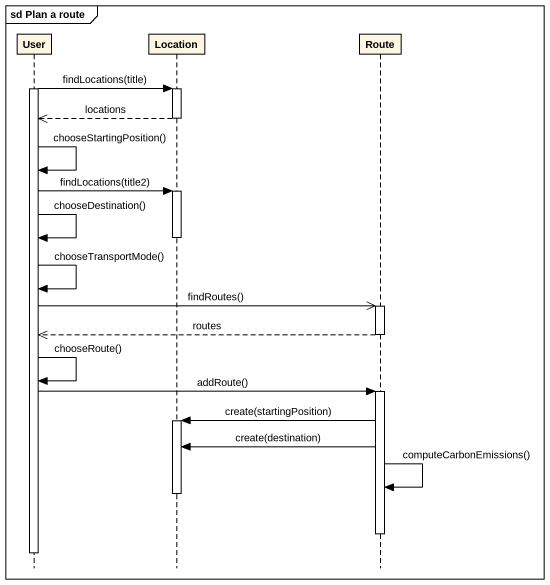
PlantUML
@startuml
mainframe sd Plan a route
hide footbox
participant User
participant Location
participant Route

activate User
User -> Location : findLocations(title)
activate Location
Location -->> User : locations
deactivate Location
User -> User : chooseStartingPosition()
User -> Location : findLocations(title2)
activate Location
User -> User : chooseDestination()
deactivate Location
User -> User : chooseTransportMode()
User ->> Route : findRoutes()
activate Route
Route -->> User : routes
deactivate Route
User -> User : chooseRoute()
User -> Route : addRoute()
activate Route
Route -> Location : create(startingPosition)
activate Location
Route -> Location : create(destination)
Route -> Route : computeCarbonEmissions()
deactivate Location
deactivate Route
deactivate User
@enduml
